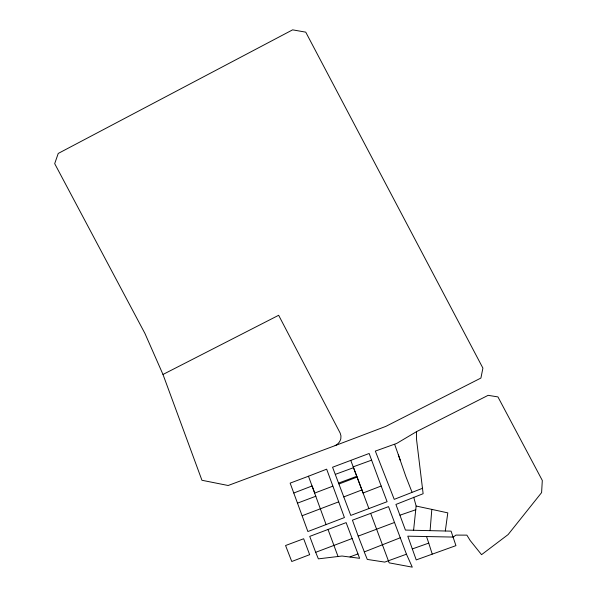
<?xml version="1.0" encoding="UTF-8"?>
<svg xmlns="http://www.w3.org/2000/svg" width="597" height="597" viewBox="0 0 597 597"><rect width="100%" height="100%" fill="white"/><g stroke="black" fill="none" stroke-linecap="round" stroke-linejoin="round"><path stroke-width="0.9" d="M315.694 552.315L318.373 558.859L342.014 556.023L359.625 558.299L346.126 522.621L309.731 536.39L315.694 552.315L352.088 538.539M416.549 431.638L416.475 438.899L423.131 493.712L395.915 504.45L405.43 530.076L451.086 531.143L455.936 545.636L416.221 559.911L407.781 536.173L453.25 537.069L455.959 535.091L466.876 535.136L470.175 540.501L481.555 554.673L508.107 534.584L541.598 492.6L542.307 480.451L497.935 396.908L488.137 395.333L416.549 431.638L396.699 443.422L375.334 451.101L394.229 499.353L422.676 488.227M430.094 530.524L431.825 509.39L416.139 506.04L413.714 497.219M413.587 530.263L416.139 506.04M445.317 530.949L447.795 512.868L431.825 509.39M162.988 374.468L278.65 315.283L340.186 433.116L340.962 435.885L340.79 438.937A10.522 10.522 0 0 1 335.126 445.623L228.151 485.503L201.943 480.272L162.988 374.468L144.937 333.447L54.693 163.645L58.23 153.444L292.605 29.85L305.739 32.148L482.906 368.11L480.913 378.05L385.811 426.392L335.126 445.623M400.236 537.778L364.237 551.941L367.297 559.426L384.752 562.098L406.453 554.203L412.281 567.15L389.162 562.852L370.685 513.368L388.535 506.622L406.453 554.203M308.477 476.227L326.656 469.175L338.7 501.838L344.417 517.569L307.88 531.539L290.149 483.13L308.477 476.227L326.119 524.673M293.814 493.003L312.119 485.951L314.768 493.047L332.783 486.189M297.59 503.107L315.895 496.211M338.7 501.838L302.194 515.711M381.17 486.018L387.102 501.704L350.767 515.42L332.566 467.235L369.147 453.481L381.17 486.018L363.073 492.995L368.901 508.577M343.745 496.928L361.901 489.936L350.767 460.391M339.089 483.958L356.999 477.115M364.237 551.643L358.193 536.121L394.617 522.427M350.043 556.882L357.954 553.912M338.7 483.04L356.752 476.324M370.685 513.368L352.431 520.166L358.193 536.121M335.417 474.331L353.551 467.675M371.61 460.145L353.23 466.839L363.073 492.995L361.901 489.936M412.273 548.956L428.743 543.113L426.534 536.561M400.042 515.166L415.788 509.741M411.975 492.062L405.841 476.451L398.318 454.705M338.044 556.494L327.992 529.42M394.669 444.392L400.408 460.623M428.743 543.113L432.221 554.068M309.656 554.673L291.769 561.501L285.56 545.524L303.664 538.755L309.656 554.673"/></g></svg>
